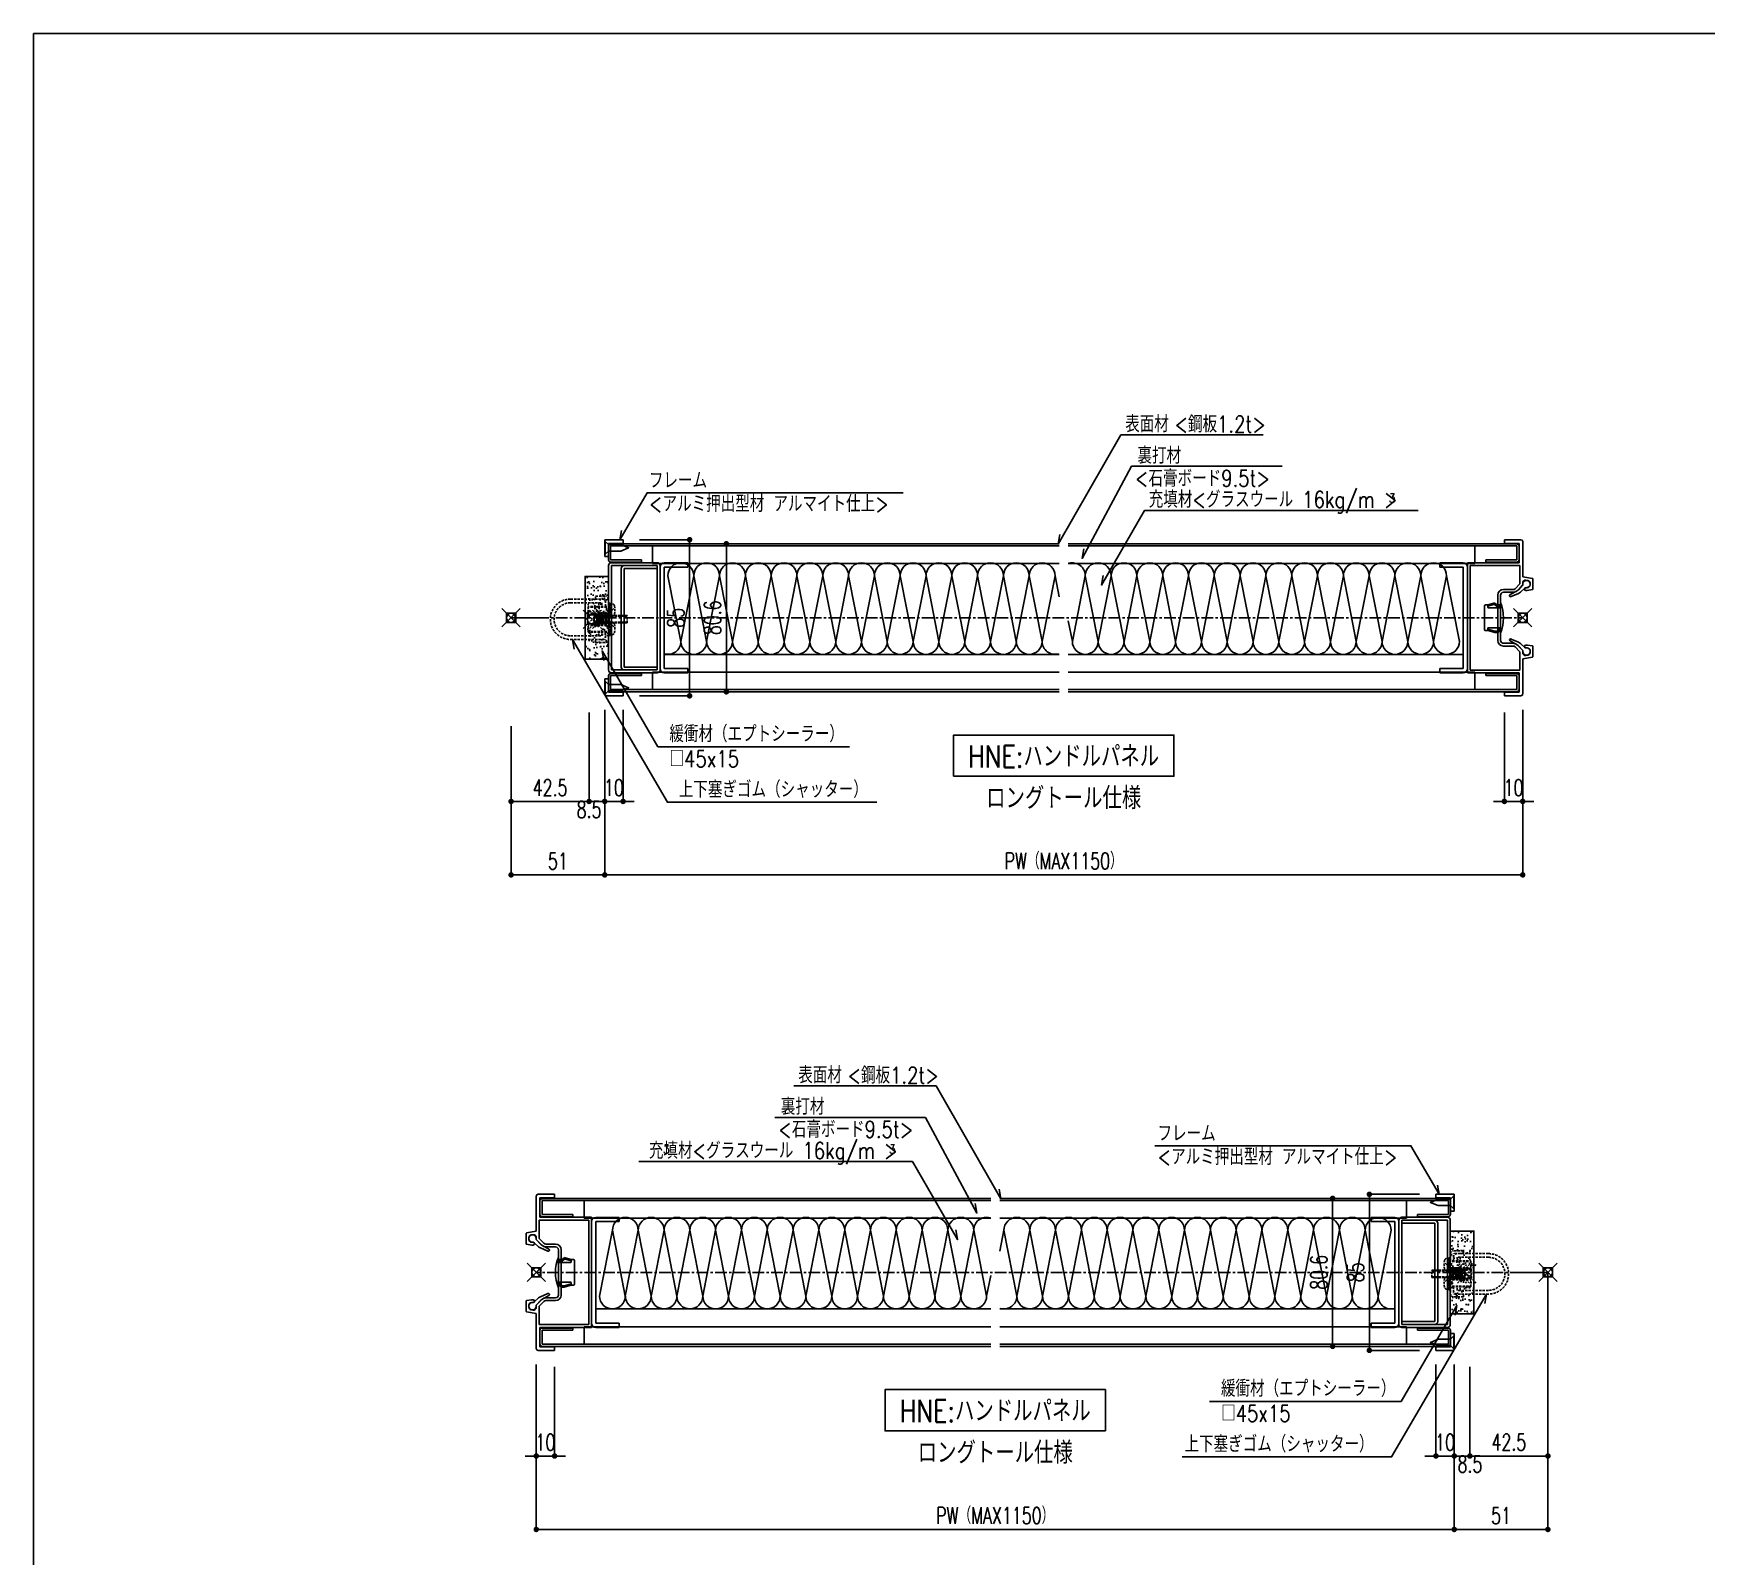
# Model space of a CAD drawing. Extents: x -275225 to 47266, y -41063 to 95295.
# Drawn here: x -224134 to -223223, y -18407 to -17577 of the extents above; entities that cross this region are included whole.
import ezdxf
from ezdxf.enums import TextEntityAlignment as Align

# ---------------------------------------------------------------- set-up
doc = ezdxf.new("R2010")
doc.units = 0
doc.header["$LTSCALE"] = 0.2
doc.header["$PDMODE"] = 99
doc.header["$PDSIZE"] = 5
doc.linetypes.add('CENTER', pattern=[50.8, 31.75, -6.35, 6.35, -6.35])
doc.linetypes.add('HIDDEN', pattern=[9.525, 6.35, -3.175])
for name, color, linetype in [('_P18_製品', 4, 'Continuous'), ('_P18_製品寸法', 9, 'Continuous'), ('_基準', 1, 'CENTER'), ('_文字', 3, 'Continuous'), ('_製品寸法', 9, 'Continuous'), ('樹脂', 6, 'Continuous')]:
    doc.layers.add(name, color=color, linetype=linetype)
doc.layers.add('_ポイント', color=1, linetype='Continuous', plot=False)
doc.styles.add('OKAMURA', font='SIMPLEX.shx', dxfattribs={"width": 0.7, "bigfont": 'BIGFONT.shx'})
doc.dimstyles.new('OKAMURA-003', dxfattribs={"dimscale": 3, "dimtxt": 3, "dimasz": 1, "dimexe": 0, "dimexo": 3, "dimgap": 1, "dimtad": 1, "dimdec": 3, "dimdsep": 46, "dimtxsty": 'OKAMURA', "dimblk1": 'DOT', "dimblk2": 'DOT', "dimsah": 1, "dimcen": 0, "dimclrd": 9, "dimclre": 9, "dimclrt": 3, "dimadec": 0, "dimazin": 0, "dimtfac": 1, "dimtdec": 3, "dimtix": 1, "dimtmove": 2, "dimatfit": 3, "dimldrblk": 'NONE', "dimfxl": 0, "dimtolj": 1, "dimarcsym": 0})

# ---------------------------------------------------------------- blocks, each defined once
blk = doc.blocks.new('_DOT')
at = {"color": 0, "linetype": 'ByBlock'}
blk.add_line((-0.5, 0), (-1, 0), dxfattribs=at)
at = {"color": 0, "linetype": 'ByBlock', "const_width": 0.5}
blk.add_lwpolyline([(-0.25, 0, 1), (0.25, 0, 1)], format="xyb", close=True, dxfattribs=at)
blk = doc.blocks.new('*D583')
at = {"layer": '_製品寸法', "color": 9, "lineweight": -2, "transparency": 16777216}
for p, q in [((51, -50.1), (51, -100)), ((61, -50.1), (61, -100)), ((48, -100), (45, -100)), ((51, -100), (61, -100)), ((64, -100), (67, -100))]:
    blk.add_line(p, q, dxfattribs=at)
at = {"layer": 'Defpoints', "color": 0, "transparency": 16777216}
for p in [(51, -41.1), (61, -41.1), (61, -100)]:
    blk.add_point(p, dxfattribs=at)
at = {"layer": '_製品寸法', "color": 9, "lineweight": -2, "transparency": 16777216, "xscale": 3, "yscale": 3, "zscale": 3}
blk.add_blockref('_DOT', (51, -100), dxfattribs=at)
at = {"layer": '_製品寸法', "color": 9, "lineweight": -2, "transparency": 16777216, "xscale": 3, "yscale": 3, "zscale": 3, "rotation": 180}
blk.add_blockref('_DOT', (61, -100), dxfattribs=at)
at = {"layer": '_製品寸法', "color": 3, "transparency": 16777216, "insert": (56, -92.5), "char_height": 9, "attachment_point": 5, "style": 'OKAMURA'}
blk.add_mtext('\\A1;10', dxfattribs=at)
blk = doc.blocks.new('_None')
blk = doc.blocks.new('*D584')
at = {"layer": '_製品寸法', "color": 9, "lineweight": -2, "transparency": 16777216}
for p, q in [((51, -50.1), (51, -140)), ((551, -50.1), (551, -140)), ((54, -140), (548, -140))]:
    blk.add_line(p, q, dxfattribs=at)
at = {"layer": 'Defpoints', "color": 0, "transparency": 16777216}
for p in [(51, -41.1), (551, -41.1), (551, -140)]:
    blk.add_point(p, dxfattribs=at)
at = {"layer": '_製品寸法', "color": 9, "lineweight": -2, "transparency": 16777216, "xscale": 3, "yscale": 3, "zscale": 3, "rotation": 180}
blk.add_blockref('_DOT', (51, -140), dxfattribs=at)
at = {"layer": '_製品寸法', "color": 9, "lineweight": -2, "transparency": 16777216, "xscale": 3, "yscale": 3, "zscale": 3}
blk.add_blockref('_DOT', (551, -140), dxfattribs=at)
at = {"layer": '_製品寸法', "color": 3, "transparency": 16777216, "insert": (301, -132.5), "char_height": 9, "attachment_point": 5, "style": 'OKAMURA'}
blk.add_mtext('\\A1;PW（MAX1150）', dxfattribs=at)
blk = doc.blocks.new('*D585')
at = {"layer": '_製品寸法', "color": 9, "lineweight": -2, "transparency": 16777216}
for p, q in [((541, -51.5), (541, -100)), ((551, -50.49), (551, -100)), ((538, -100), (535, -100)), ((541, -100), (551, -100)), ((554, -100), (557, -100))]:
    blk.add_line(p, q, dxfattribs=at)
at = {"layer": 'Defpoints', "color": 0, "transparency": 16777216}
for p in [(541, -42.5), (551, -41.49), (551, -100)]:
    blk.add_point(p, dxfattribs=at)
at = {"layer": '_製品寸法', "color": 9, "lineweight": -2, "transparency": 16777216, "xscale": 3, "yscale": 3, "zscale": 3}
blk.add_blockref('_DOT', (541, -100), dxfattribs=at)
at = {"layer": '_製品寸法', "color": 9, "lineweight": -2, "transparency": 16777216, "xscale": 3, "yscale": 3, "zscale": 3, "rotation": 180}
blk.add_blockref('_DOT', (551, -100), dxfattribs=at)
at = {"layer": '_製品寸法', "color": 3, "transparency": 16777216, "insert": (546, -92.5), "char_height": 9, "attachment_point": 5, "style": 'OKAMURA'}
blk.add_mtext('\\A1;10', dxfattribs=at)
blk = doc.blocks.new('*D586')
at = {"layer": '_製品寸法', "color": 9, "lineweight": -2, "transparency": 16777216}
for p, q in [((70, 42.5), (97.25, 42.5)), ((97.25, 39.5), (97.25, -39.5)), ((70, -42.5), (97.25, -42.5))]:
    blk.add_line(p, q, dxfattribs=at)
at = {"layer": 'Defpoints', "color": 0, "transparency": 16777216}
for p in [(61, 42.5), (61, -42.5), (97.25, -42.5)]:
    blk.add_point(p, dxfattribs=at)
at = {"layer": '_製品寸法', "color": 9, "lineweight": -2, "transparency": 16777216, "xscale": 3, "yscale": 3, "zscale": 3}
for p, rotation in [((97.25, 42.5), 90), ((97.25, -42.5), 270)]:
    blk.add_blockref('_DOT', p, dxfattribs=dict(at, rotation=rotation))
at = {"layer": '_製品寸法', "color": 3, "transparency": 16777216, "insert": (89.75, 0), "char_height": 9, "attachment_point": 5, "rotation": 90, "style": 'OKAMURA'}
blk.add_mtext('\\A1;85', dxfattribs=at)
blk = doc.blocks.new('*D587')
at = {"layer": '_製品寸法', "color": 9, "lineweight": -2, "transparency": 16777216}
for p, q in [((62.81, 40.3), (117.25, 40.3)), ((117.25, 37.3), (117.25, -37.3)), ((62.81, -40.3), (117.25, -40.3))]:
    blk.add_line(p, q, dxfattribs=at)
at = {"layer": 'Defpoints', "color": 0, "transparency": 16777216}
for p in [(53.81, 40.3), (53.81, -40.3), (117.25, -40.3)]:
    blk.add_point(p, dxfattribs=at)
at = {"layer": '_製品寸法', "color": 9, "lineweight": -2, "transparency": 16777216, "xscale": 3, "yscale": 3, "zscale": 3}
for p, rotation in [((117.25, 40.3), 90), ((117.25, -40.3), 270)]:
    blk.add_blockref('_DOT', p, dxfattribs=dict(at, rotation=rotation))
at = {"layer": '_製品寸法', "color": 3, "transparency": 16777216, "insert": (109.75, 0), "char_height": 9, "attachment_point": 5, "rotation": 90, "style": 'OKAMURA'}
blk.add_mtext('\\A1;80.6', dxfattribs=at)
blk = doc.blocks.new('*D588')
at = {"layer": '_製品寸法', "color": 9, "lineweight": -2, "transparency": 16777216}
for p, q in [((42.5, -51.5), (42.5, -100)), ((51, -52.3), (51, -100)), ((39.5, -100), (36.5, -100)), ((51, -100), (42.5, -100)), ((54, -100), (57, -100))]:
    blk.add_line(p, q, dxfattribs=at)
at = {"layer": 'Defpoints', "color": 0, "transparency": 16777216}
for p in [(42.5, -42.5), (51, -43.3), (42.5, -100)]:
    blk.add_point(p, dxfattribs=at)
at = {"layer": '_製品寸法', "color": 9, "lineweight": -2, "transparency": 16777216, "xscale": 3, "yscale": 3, "zscale": 3}
blk.add_blockref('_DOT', (42.5, -100), dxfattribs=at)
at = {"layer": '_製品寸法', "color": 9, "lineweight": -2, "transparency": 16777216, "xscale": 3, "yscale": 3, "zscale": 3, "rotation": 180}
blk.add_blockref('_DOT', (51, -100), dxfattribs=at)
at = {"layer": '_製品寸法', "color": 3, "transparency": 16777216, "insert": (42.47, -104.43), "char_height": 9, "attachment_point": 5, "style": 'OKAMURA'}
blk.add_mtext('\\A1;8.5', dxfattribs=at)
blk = doc.blocks.new('*D589')
at = {"layer": '_製品寸法', "color": 9, "lineweight": -2, "transparency": 16777216}
for p, q in [((42.5, -51.5), (42.5, -100)), ((0, -59), (0, -100)), ((3, -100), (39.5, -100))]:
    blk.add_line(p, q, dxfattribs=at)
at = {"layer": 'Defpoints', "color": 0, "transparency": 16777216}
for p in [(42.5, -42.5), (0, -50), (42.5, -100)]:
    blk.add_point(p, dxfattribs=at)
at = {"layer": '_製品寸法', "color": 9, "lineweight": -2, "transparency": 16777216, "xscale": 3, "yscale": 3, "zscale": 3, "rotation": 180}
blk.add_blockref('_DOT', (0, -100), dxfattribs=at)
at = {"layer": '_製品寸法', "color": 9, "lineweight": -2, "transparency": 16777216, "xscale": 3, "yscale": 3, "zscale": 3}
blk.add_blockref('_DOT', (42.5, -100), dxfattribs=at)
at = {"layer": '_製品寸法', "color": 3, "transparency": 16777216, "insert": (21.25, -92.5), "char_height": 9, "attachment_point": 5, "style": 'OKAMURA'}
blk.add_mtext('\\A1;42.5', dxfattribs=at)
blk = doc.blocks.new('*D590')
at = {"layer": '_製品寸法', "color": 9, "lineweight": -2, "transparency": 16777216}
for p, q in [((51, -52.3), (51, -140)), ((0, -59), (0, -140)), ((3, -140), (48, -140))]:
    blk.add_line(p, q, dxfattribs=at)
at = {"layer": 'Defpoints', "color": 0, "transparency": 16777216}
for p in [(51, -43.3), (0, -50), (51, -140)]:
    blk.add_point(p, dxfattribs=at)
at = {"layer": '_製品寸法', "color": 9, "lineweight": -2, "transparency": 16777216, "xscale": 3, "yscale": 3, "zscale": 3, "rotation": 180}
blk.add_blockref('_DOT', (0, -140), dxfattribs=at)
at = {"layer": '_製品寸法', "color": 9, "lineweight": -2, "transparency": 16777216, "xscale": 3, "yscale": 3, "zscale": 3}
blk.add_blockref('_DOT', (51, -140), dxfattribs=at)
at = {"layer": '_製品寸法', "color": 3, "transparency": 16777216, "insert": (25.5, -132.5), "char_height": 9, "attachment_point": 5, "style": 'OKAMURA'}
blk.add_mtext('\\A1;51', dxfattribs=at)
blk = doc.blocks.new('樹脂')
at = {"layer": '_P18_製品', "color": 0, "linetype": 'ByBlock'}
for p, q in [((-8.7, -6.5), (-8.7, 6.5)), ((-8.2, 7), (-7, 7)), ((-7, 7), (-3.2, 8.09)), ((-7, 6.27), (-3.2, 7.36)), ((-7, 6.27), (-7, 7)), ((-7, 5.91), (-7, 6.27)), ((-6.5, 5.41), (0, 5.41)), ((-3.2, 8.09), (-3.2, 7.59)), ((-3.2, 7.59), (-2.4, 7.59)), ((-3.2, 7.59), (-3.2, 6.86)), ((-3.2, 6.86), (-2.4, 6.86)), ((-2.4, 7.59), (-2.4, 7.09)), ((-2.4, 7.09), (-0.5, 7.09)), ((-2.4, 6.36), (-2.4, 7.09)), ((-2.4, 6.36), (-0.5, 6.36)), ((-0.5, 7.09), (-0.5, 5.41)), ((0, -8.35), (0, 8.35)), ((-7, -7), (-8.2, -7)), ((-7, -5.91), (-7, -6.27)), ((-7, -6.27), (-7, -7)), ((-3.2, -7.36), (-7, -6.27)), ((-3.2, -8.09), (-7, -7)), ((0, -5.41), (-6.5, -5.41)), ((-3.2, -7.36), (-1.6, -7.36)), ((-3.2, -8.09), (-1.6, -8.09)), ((-1.6, -7.59), (-1.6, -6.86)), ((-1.6, -6.86), (-0.8, -6.86)), ((-1.6, -7.59), (-0.8, -7.59)), ((-1.6, -8.09), (-1.6, -7.59)), ((-0.8, -7.09), (-0.8, -6.36)), ((-0.8, -6.36), (-0.5, -6.36)), ((-0.8, -7.09), (-0.5, -7.09)), ((-0.8, -7.59), (-0.8, -7.09)), ((-0.5, -7.09), (-0.5, -5.41))]:
    blk.add_line(p, q, dxfattribs=at)
for centre, radius, start, end in [((-8.2, 6.5), 0.5, 90, 180), ((-6.5, 5.91), 0.5, 180, 270), ((-20.99, 0), 22.59, 338.30531, 21.69469), ((-8.2, -6.5), 0.5, 180, 270), ((-6.5, -5.91), 0.5, 90, 180)]:
    blk.add_arc(centre, radius, start, end, dxfattribs=at)
blk = doc.blocks.new('A$C22CC3D04')
at = {"layer": '_P18_製品', "color": 5, "linetype": 'HIDDEN'}
for p, q in [((-5.600246, 55.100005), (-0.200252, 55.100006)), ((-5.600246, 53.499999), (-5.600246, 55.100005)), ((-19.200262, 53.500021), (-0.200252, 53.5)), ((-19.200262, 51.500021), (-2.200252, 51.5)), ((2.399724, 49.499992), (-9.600276, 49.49999)), ((-9.600276, 49.49999), (-9.600275, 45.49999)), ((2.399724, 49.150017), (-9.600276, 49.150015)), ((2.399724, 45.849968), (-9.600275, 45.849966)), ((-4.300251, 46.499999), (-3.992145, 46.499999)), ((-4.300251, 38.5), (-4.300251, 46.499999)), ((-2.000247, 44.499999), (-3.992145, 46.499999)), ((-3.992145, 38.5), (-3.992145, 46.499999)), ((-3.800252, 51.5), (-3.800251, 49.5)), ((-2.200252, 51.5), (-2.200252, 49.5)), ((-0.200252, 49.5), (-0.200252, 53.5)), ((1.399724, 51.300003), (2.399724, 51.300003)), ((1.399755, 49.5), (1.399754, 53.5)), ((2.399725, 43.699997), (2.399724, 51.300003)), ((2.399724, 50.999992), (3.51917, 50.90197)), ((2.399724, 50.999992), (3.51917, 50.90197)), ((2.399724, 50.999992), (2.399725, 43.999992)), ((2.399724, 45.499993), (-9.600275, 45.49999)), ((2.399725, 39.499993), (-9.600275, 39.49999)), ((-9.600274, 35.49999), (-9.600275, 39.49999)), ((2.399725, 39.150017), (-9.600275, 39.150015)), ((-4.300251, 38.5), (-4.00008, 38.5)), ((-4.00008, 38.5), (-2.000247, 40.499999)), ((-3.80025, 39.50003), (-3.800251, 45.5)), ((-2.20025, 39.50003), (-2.200251, 45.5)), ((11.699749, 44.499999), (-2.000247, 44.499999)), ((-2.000247, 40.499999), (-2.000247, 44.499999)), ((11.699749, 44.150024), (-2.000247, 44.150024)), ((11.699749, 40.849975), (-2.000247, 40.849975)), ((11.699749, 40.499999), (-2.000247, 40.499999)), ((-0.20025, 39.5), (-0.200251, 45.5)), ((1.399725, 43.699997), (2.399725, 43.699997)), ((1.399725, 41.300003), (2.399725, 41.300003)), ((1.399755, 39.5), (1.399755, 45.5)), ((2.399725, 43.999992), (3.519171, 44.098015)), ((2.399725, 43.999992), (3.519171, 44.098015)), ((2.399726, 33.699997), (2.399725, 41.300003)), ((2.399725, 40.999992), (3.519171, 40.90197)), ((2.399725, 33.999992), (2.399726, 40.999992)), ((2.399726, 40.999992), (3.519172, 40.90197)), ((11.699749, 40.499999), (11.699749, 44.499999)), ((-19.200262, 33.500021), (-2.200249, 33.5)), ((-19.200262, 31.500021), (-0.200249, 31.5)), ((2.399726, 35.849968), (-9.600274, 35.849966)), ((2.399726, 35.499992), (-9.600274, 35.49999)), ((-5.600258, 29.899993), (-5.600258, 31.499999)), ((-5.600258, 29.899993), (-0.200249, 29.899994)), ((-3.80025, 33.5), (-3.80025, 35.5)), ((-2.200249, 33.5), (-2.20025, 35.5)), ((-0.20025, 35.5), (-0.200249, 31.5)), ((1.999752, 35), (0.799755, 35)), ((1.399726, 33.699997), (2.399726, 33.699997)), ((1.399755, 35.5), (1.399757, 31.5)), ((2.399725, 33.999992), (3.519171, 34.098015)), ((2.399726, 33.999992), (3.519172, 34.098015))]:
    blk.add_line(p, q, dxfattribs=at)
for centre, radius, start, end in [((-0.200252, 53.5), 1.6, 0, 90), ((-19.200262, 42.499997), 11, 90, 270), ((-19.200262, 42.499997), 9, 90, 270), ((-2.200252, 51.5), 2, 0, 90), ((3.405843, 49.607049), 1.299999, 15.880188, 84.998886), ((-4.000269, 47.499992), 9.000009, 344.119385, 15.880646), ((3.405859, 45.392937), 1.300007, 275.000427, 344.119904), ((3.405859, 39.607048), 1.300007, 15.880066, 84.999542), ((-4.000268, 37.499992), 9.000009, 344.119354, 15.880615), ((-2.200249, 33.5), 2, 270, 0), ((-0.200249, 31.5), 1.6, 270, 0), ((3.405845, 35.392937), 1.299999, 275.001099, 344.119797)]:
    blk.add_arc(centre, radius, start, end, dxfattribs=at)
for p in [(-7.400257, 42.5), (-3.800251, 42.5), (-2.200249, 42.5)]:
    blk.add_point(p, dxfattribs=at)
blk = doc.blocks.new('HNE5')
h = blk.add_hatch()
h.set_pattern_fill('AR-SAND', color=6, scale=0.1, style=0)
h.set_pattern_definition([(37.5, (-4997.561, 2657.586), (-0.160003, 4.8941324), [0, -3.8608, 0, -4.318, 0, -4.1275]), (7.5, (-4997.561, 2657.586), (4.495233, 7.168251), [0, -2.0828, 0, -3.4798, 0, -1.3335]), (327.5, (-5000.685, 2657.586), (7.9099237, 0.014372), [0, -1.27, 0, -4.572, 0, -5.969]), (317.5, (-5000.685, 2657.586), (7.6355645, 2.229293), [0, -0.635, 0, -2.9972, 0, -3.429])])
h.paths.add_polyline_path([(53.15, -22.5), (40.3, -22.5), (40.3, 22.5), (53.15, 22.5)])
at = {"color": 6, "linetype": 'ByBlock'}
for points in [[(51.26, 41.6), (51.26, 34.6), (51, 34.6), (51, 41.6)], [(51.26, 34.6), (51.26, 41.6), (53.01, 39.85), (53.01, 36.35)], [(53.01, 36.35), (53.01, 39.85), (59.78, 39.85), (64, 38.1), (59.78, 36.35)], [(51.26, -41.6), (51.26, -34.6), (51, -34.6), (51, -41.6)], [(51.26, -34.6), (51.26, -41.6), (53.01, -39.85), (53.01, -36.35)], [(53.01, -36.35), (53.01, -39.85), (59.78, -39.85), (64, -38.1), (59.78, -36.35)]]:
    blk.add_lwpolyline(points, close=True, dxfattribs=at)
at = {"color": 6}
blk.add_lwpolyline([(53.15, -22.5), (40.3, -22.5), (40.3, 22.5), (53.15, 22.5)], close=True, dxfattribs=at)
at = {"layer": '_P18_製品'}
for p, q in [((61, 42.5), (51, 42.5)), ((51, 42.5), (51, 33.3)), ((51, 41.5), (51, 33.3)), ((61, 40.5), (53, 40.5)), ((53, 40.5), (53, 31.5)), ((54.2, 39.1), (54.2, 31.5)), ((298.5, 40.3), (54.22, 40.3)), ((298.5, 39.1), (54.22, 39.1)), ((61, 42.5), (61, 40.5)), ((77, 39.1), (77, 29.6)), ((303.5, 40.3), (547.8, 40.3)), ((303.5, 39.1), (547.8, 39.1)), ((525, 39.1), (525, 29.6)), ((541, 42.5), (550, 42.5)), ((541, 42.5), (541, 40.5)), ((541, 40.5), (549, 40.5)), ((547.8, 39.1), (547.8, 31.5)), ((549, 40.5), (549, 30)), ((551, 41.5), (551, 22.37)), ((51, 33.3), (53, 33.3)), ((53.15, -28.4), (53.15, 28.4)), ((71, 31.5), (54.2, 31.5)), ((71, 30.3), (54.22, 30.3)), ((79.55, 30), (54.75, 30)), ((79.55, 28.4), (54.75, 28.4)), ((54.75, -28.4), (54.75, 28.4)), ((71, 31.5), (71, 30.3)), ((298.48, 29.6), (77, 29.6)), ((79.55, 28.4), (79.55, -28.4)), ((81.15, 28.4), (81.15, -28.4)), ((81.15, 28.4), (81.15, 0)), ((96.23, 29.95), (83.46, 29.95)), ((83.46, 0), (83.46, 27.64)), ((96.23, 27.64), (83.46, 27.64)), ((96.23, 29.95), (96.23, 27.64)), ((303.5, 29.6), (525, 29.6)), ((505.78, 29.95), (505.78, 27.64)), ((505.78, 29.95), (518.54, 29.95)), ((505.78, 27.64), (518.54, 27.64)), ((518.54, 0), (518.54, 27.64)), ((520.85, 30), (520.85, 0)), ((520.85, 30), (520.85, 0)), ((549, 30), (520.85, 30)), ((522.36, 28.44), (522.36, 0)), ((549.49, 28.44), (522.36, 28.44)), ((531, 31.5), (547.8, 31.5)), ((531, 31.5), (531, 30.3)), ((531, 30.3), (547.79, 30.3)), ((549.49, 20.4), (549.49, 28.44)), ((60, -26.8), (60, 26.8)), ((79.55, 26.8), (61.6, 26.8)), ((61.6, -26.8), (61.6, 26.8)), ((81.15, 25.7), (81.15, -25.7)), ((549.49, 18.47), (546.84, 15.82)), ((549.49, 22.41), (549.49, 18.47)), ((551, 22.37), (556.25, 21.44)), ((551, 19.04), (551, 17.85)), ((552.77, 20.53), (553.77, 20.35)), ((555.02, 18.87), (555.02, 17.89)), ((556.5, 21.14), (556.5, 15.64)), ((537.43, 0), (537.43, 12.36)), ((538.94, 0), (538.94, 12.36)), ((540.45, 15.38), (545.77, 15.38)), ((540.45, 13.87), (545.77, 13.87)), ((544.16, 12.63), (548, 14.73)), ((544.69, 11.55), (548.76, 13.31)), ((551, 17.85), (547.9, 14.75)), ((550.89, 17.68), (548.73, 15.31)), ((552.3, 16.27), (549.74, 13.94)), ((552.76, 16.38), (553.51, 16.38)), ((552.76, 14.87), (553.51, 14.87)), ((553.51, 14.87), (556.25, 15.34)), ((81.15, -27.64), (81.15, 0)), ((83.46, 0), (83.46, -27.64)), ((518.54, 0), (518.54, -27.64)), ((520.85, -30), (520.85, 0)), ((520.85, -30), (520.85, 0)), ((522.36, -28.44), (522.36, 0)), ((537.43, 0), (537.43, -12.36)), ((538.94, 0), (538.94, -12.36)), ((540.45, -13.87), (545.77, -13.87)), ((540.45, -15.38), (545.77, -15.38)), ((544.16, -12.63), (548, -14.73)), ((544.69, -11.55), (548.76, -13.31)), ((549.49, -18.47), (546.84, -15.82)), ((551, -17.85), (547.9, -14.75)), ((548.68, -15.26), (550.89, -17.68)), ((552.3, -16.27), (549.73, -13.93)), ((551, -19.04), (551, -17.85)), ((552.76, -14.87), (553.51, -14.87)), ((552.76, -16.38), (553.51, -16.38)), ((553.63, -14.87), (556.25, -15.34)), ((555.02, -18.87), (555.02, -17.89)), ((556.5, -21.14), (556.5, -15.64)), ((79.55, -26.8), (61.6, -26.8)), ((298.5, -19.9), (83.46, -19.9)), ((303.5, -19.9), (518.54, -19.9)), ((549.49, -22.41), (549.49, -18.47)), ((549.49, -20.4), (549.49, -28.44)), ((551, -22.37), (556.25, -21.44)), ((551, -41.49), (551, -22.41)), ((552.77, -20.53), (553.77, -20.35)), ((51, -41.49), (51, -33.3)), ((51, -33.3), (53, -33.3)), ((53, -40.5), (53, -31.5)), ((54.2, -39.1), (54.2, -31.5)), ((71, -31.5), (54.2, -31.5)), ((71, -30.3), (54.22, -30.3)), ((79.55, -30), (54.6, -30)), ((79.55, -28.4), (54.75, -28.4)), ((79.55, -28.4), (61.6, -28.4)), ((71, -31.5), (71, -30.3)), ((298.48, -29.6), (77, -29.6)), ((77, -39.1), (77, -29.6)), ((96.23, -27.64), (83.46, -27.64)), ((96.23, -29.95), (83.46, -29.95)), ((96.23, -29.95), (96.23, -27.64)), ((303.5, -29.6), (525, -29.6)), ((505.78, -27.64), (518.54, -27.64)), ((505.78, -29.95), (505.78, -27.64)), ((505.78, -29.95), (518.54, -29.95)), ((548.99, -30), (520.85, -30)), ((549.49, -28.44), (522.36, -28.44)), ((525, -39.1), (525, -29.6)), ((531, -30.3), (547.79, -30.3)), ((531, -31.5), (531, -30.3)), ((531, -31.5), (547.8, -31.5)), ((547.8, -39.1), (547.8, -31.5)), ((549, -40.5), (549, -30)), ((61, -42.5), (52, -42.5)), ((61, -40.5), (53, -40.5)), ((298.5, -39.1), (54.22, -39.1)), ((298.5, -40.3), (54.22, -40.3)), ((61, -42.5), (61, -40.5)), ((303.5, -39.1), (547.8, -39.1)), ((303.5, -40.3), (547.8, -40.3)), ((541, -40.5), (549, -40.5)), ((541, -42.5), (541, -40.5)), ((541, -42.5), (550, -42.5))]:
    blk.add_line(p, q, dxfattribs=at)
at = {"layer": '_P18_製品', "color": 6}
for p, q in [((92.48, -12.87), (85.45, 22.92)), ((99.51, 22.92), (92.48, -12.87)), ((106.53, -12.87), (99.51, 22.92)), ((113.56, 22.92), (106.53, -12.87)), ((120.59, -12.87), (113.56, 22.92)), ((127.62, 22.92), (120.59, -12.87)), ((134.64, -12.87), (127.62, 22.92)), ((141.67, 22.92), (134.64, -12.87)), ((148.7, -12.87), (141.67, 22.92)), ((155.73, 22.92), (148.7, -12.87)), ((162.75, -12.87), (155.73, 22.92)), ((169.78, 22.92), (162.75, -12.87)), ((176.81, -12.87), (169.78, 22.92)), ((183.84, 22.92), (176.81, -12.87)), ((190.86, -12.87), (183.84, 22.92)), ((197.89, 22.92), (190.86, -12.87)), ((204.92, -12.87), (197.89, 22.92)), ((211.95, 22.92), (204.92, -12.87)), ((218.97, -12.87), (211.95, 22.92)), ((226, 22.92), (218.97, -12.87)), ((233.03, -12.87), (226, 22.92)), ((240.06, 22.92), (233.03, -12.87)), ((247.08, -12.87), (240.06, 22.92)), ((254.11, 22.92), (247.08, -12.87)), ((261.14, -12.87), (254.11, 22.92)), ((268.17, 22.92), (261.14, -12.87)), ((268.17, 22.92), (275.19, -12.87)), ((282.22, 22.92), (275.19, -12.87)), ((282.22, 22.92), (289.25, -12.87)), ((296.28, 22.92), (289.25, -12.87)), ((298.5, 11.46), (296.28, 22.92)), ((305.73, -12.87), (312.75, 22.92)), ((319.78, -12.87), (312.75, 22.92)), ((319.78, -12.87), (326.81, 22.92)), ((333.84, -12.87), (326.81, 22.92)), ((333.84, -12.87), (340.86, 22.92)), ((340.86, 22.92), (347.89, -12.87)), ((347.89, -12.87), (354.92, 22.92)), ((354.92, 22.92), (361.95, -12.87)), ((361.95, -12.87), (368.97, 22.92)), ((368.97, 22.92), (376, -12.87)), ((376, -12.87), (383.03, 22.92)), ((383.03, 22.92), (390.06, -12.87)), ((390.06, -12.87), (397.08, 22.92)), ((397.08, 22.92), (404.11, -12.87)), ((404.11, -12.87), (411.14, 22.92)), ((411.14, 22.92), (418.17, -12.87)), ((418.17, -12.87), (425.19, 22.92)), ((425.19, 22.92), (432.22, -12.87)), ((432.22, -12.87), (439.25, 22.92)), ((439.25, 22.92), (446.28, -12.87)), ((446.28, -12.87), (453.3, 22.92)), ((453.3, 22.92), (460.33, -12.87)), ((460.33, -12.87), (467.36, 22.92)), ((467.36, 22.92), (474.39, -12.87)), ((474.39, -12.87), (481.41, 22.92)), ((481.41, 22.92), (488.44, -12.87)), ((488.44, -12.87), (495.47, 22.92)), ((495.47, 22.92), (502.5, -12.87)), ((502.5, -12.87), (509.52, 22.92)), ((509.52, 22.92), (516.55, -12.87)), ((303.5, -1.62), (305.73, -12.87))]:
    blk.add_line(p, q, dxfattribs=at)
at = {"layer": '_P18_製品'}
for centre, radius, start, end in [((54.61, 38.7), 1.65, 104.12583, 165.87417), ((547.4, 38.7), 1.65, 14.12583, 75.87417), ((550, 41.5), 1, 0, 90), ((54.61, 31.9), 1.65, 194.12583, 255.87417), ((54.75, 28.4), 1.6, 90, 180), ((61.6, 26.8), 1.6, 90, 180), ((79.55, 28.4), 1.6, 360, 90), ((83.46, 27.64), 2.31, 90, 180), ((518.54, 27.64), 2.31, 0, 90), ((547.4, 31.9), 1.65, 284.12583, 345.87417), ((552.51, 19.04), 1.51, 80.0003, 180), ((553.01, 18.39), 2.01, 261.62894, 188.37058), ((553.51, 18.87), 1.51, 0, 80.0003), ((556.2, 21.14), 0.301, 0, 79.99979), ((540.45, 12.36), 3.01, 90, 180), ((540.45, 12.36), 1.51, 90, 180), ((544.42, 12.09), 0.603, 115.99928, 296.00061), ((545.77, 16.88), 1.51, 270, 314.99969), ((545.77, 16.88), 3.01, 270, 314.99985), ((546.65, 17.2), 2.81, 298.66699, 317.66739), ((547.37, 16.54), 3.51, 293.33276, 312.33285), ((550.52, 18.03), 0.502, 316.80676, 8.37036), ((552.76, 15.63), 0.754, 90, 270), ((552.64, 15.91), 0.502, 81.63072, 133.19252), ((553.51, 17.89), 1.51, 270, 0), ((556.2, 15.64), 0.301, 280.00024, 0), ((540.45, -12.36), 3.01, 180, 270), ((540.45, -12.36), 1.51, 180, 270), ((544.42, -12.09), 0.603, 64.00092, 244.00224), ((545.77, -16.88), 3.01, 45.00015, 90), ((545.77, -16.88), 1.51, 45.00031, 90), ((546.65, -17.2), 2.81, 42.33284, 61.33299), ((547.37, -16.54), 3.51, 47.66715, 66.66724), ((550.52, -18.03), 0.502, 351.62942, 43.1911), ((553.01, -18.39), 2.01, 171.62938, 98.37105), ((552.76, -15.63), 0.754, 90, 270), ((552.64, -15.91), 0.502, 226.80748, 278.36932), ((553.51, -17.89), 1.51, 0, 90), ((556.2, -15.64), 0.301, 0, 79.99976), ((61.6, -26.8), 1.6, 180, 270), ((552.51, -19.04), 1.51, 180, 279.9997), ((553.51, -18.87), 1.51, 279.9997, 0), ((556.2, -21.14), 0.301, 280.00027, 0), ((54.61, -31.9), 1.65, 104.12583, 165.87417), ((54.75, -28.4), 1.6, 180, 270), ((79.55, -28.4), 1.6, 270, 360), ((83.46, -27.64), 2.31, 180, 270), ((518.54, -27.64), 2.31, 270, 0), ((547.4, -31.9), 1.65, 14.12583, 75.87417), ((52, -41.5), 1, 180, 270), ((54.61, -38.7), 1.65, 194.12583, 255.87417), ((547.4, -38.7), 1.65, 284.12583, 345.87417), ((550, -41.5), 1, 270, 0)]:
    blk.add_arc(centre, radius, start, end, dxfattribs=at)
at = {"layer": '_P18_製品', "color": 6}
for centre, start, end in [((92.48, 22.92), 0, 180), ((106.53, 22.92), 0, 180), ((120.59, 22.92), 0, 180), ((134.64, 22.92), 0, 180), ((148.7, 22.92), 0, 180), ((162.75, 22.92), 0, 180), ((176.81, 22.92), 0, 180), ((190.86, 22.92), 0, 180), ((204.92, 22.92), 0, 180), ((218.97, 22.92), 0, 180), ((233.03, 22.92), 0, 180), ((247.08, 22.92), 0, 180), ((261.14, 22.92), 0, 180), ((275.19, 22.92), 0, 180), ((289.25, 22.92), 0, 180), ((305.73, 22.92), 0, 105.55817), ((319.78, 22.92), 0, 180), ((333.84, 22.92), 0, 180), ((347.89, 22.92), 0, 180), ((361.95, 22.92), 0, 180), ((376, 22.92), 0, 180), ((390.06, 22.92), 0, 180), ((404.11, 22.92), 0, 180), ((418.17, 22.92), 0, 180), ((432.22, 22.92), 0, 180), ((446.28, 22.92), 0, 180), ((460.33, 22.92), 0, 180), ((474.39, 22.92), 0, 180), ((488.44, 22.92), 0, 180), ((502.5, 22.92), 0, 180), ((85.45, -12.87), 253.55389, 0), ((99.51, -12.87), 180, 0), ((113.56, -12.87), 180, 0), ((127.62, -12.87), 180, 0), ((141.67, -12.87), 180, 0), ((155.73, -12.87), 180, 0), ((169.78, -12.87), 180, 0), ((183.84, -12.87), 180, 0), ((197.89, -12.87), 180, 0), ((211.95, -12.87), 180, 0), ((226, -12.87), 180, 0), ((240.06, -12.87), 180, 0), ((254.11, -12.87), 180, 0), ((268.17, -12.87), 180, 0), ((282.22, -12.87), 180, 0), ((296.28, -12.87), 180, 285.57106), ((312.75, -12.87), 180, 0), ((326.81, -12.87), 180, 0), ((340.86, -12.87), 180, 0), ((354.92, -12.87), 180, 0), ((368.97, -12.87), 180, 0), ((383.03, -12.87), 180, 0), ((397.08, -12.87), 180, 0), ((411.14, -12.87), 180, 0), ((425.19, -12.87), 180, 0), ((439.25, -12.87), 180, 0), ((453.3, -12.87), 180, 0), ((467.36, -12.87), 180, 0), ((481.41, -12.87), 180, 0), ((495.47, -12.87), 180, 0), ((509.52, -12.87), 180, 0)]:
    blk.add_arc(centre, 7.03, start, end, dxfattribs=at)
at = {"layer": '_ポイント'}
for p in [(0, 0), (51, 0), (551, 0)]:
    blk.add_point(p, dxfattribs=at)
at = {"layer": '_基準'}
for q in [(0, 0), (551, 0)]:
    blk.add_line((51, 0), q, dxfattribs=at)
at = {"layer": '_製品寸法'}
blk.add_blockref('A$C22CC3D04', (51.6, -43.3), dxfattribs=at)
at = {"layer": '樹脂'}
blk.add_blockref('樹脂', (538.94, 0), dxfattribs=at)
blk = doc.blocks.new('*D628')
at = {"layer": '_製品寸法', "color": 9, "lineweight": -2, "transparency": 16777216}
for p, q in [((-61, -50.1), (-61, -100)), ((-51, -50.1), (-51, -100)), ((-64, -100), (-67, -100)), ((-51, -100), (-61, -100)), ((-48, -100), (-45, -100))]:
    blk.add_line(p, q, dxfattribs=at)
at = {"layer": 'Defpoints', "color": 0, "transparency": 16777216}
for p in [(-61, -41.1), (-51, -41.1), (-61, -100)]:
    blk.add_point(p, dxfattribs=at)
at = {"layer": '_製品寸法', "color": 9, "lineweight": -2, "transparency": 16777216, "xscale": 3, "yscale": 3, "zscale": 3}
blk.add_blockref('_DOT', (-61, -100), dxfattribs=at)
at = {"layer": '_製品寸法', "color": 9, "lineweight": -2, "transparency": 16777216, "xscale": 3, "yscale": 3, "zscale": 3, "rotation": 180}
blk.add_blockref('_DOT', (-51, -100), dxfattribs=at)
at = {"layer": '_製品寸法', "color": 3, "transparency": 16777216, "insert": (-56, -92.5), "char_height": 9, "attachment_point": 5, "style": 'OKAMURA'}
blk.add_mtext('\\A1;10', dxfattribs=at)
blk = doc.blocks.new('*D629')
at = {"layer": '_製品寸法', "color": 9, "lineweight": -2, "transparency": 16777216}
for p, q in [((-551, -50.1), (-551, -140)), ((-51, -50.1), (-51, -140)), ((-54, -140), (-548, -140))]:
    blk.add_line(p, q, dxfattribs=at)
at = {"layer": 'Defpoints', "color": 0, "transparency": 16777216}
for p in [(-551, -41.1), (-51, -41.1), (-551, -140)]:
    blk.add_point(p, dxfattribs=at)
at = {"layer": '_製品寸法', "color": 9, "lineweight": -2, "transparency": 16777216, "xscale": 3, "yscale": 3, "zscale": 3, "rotation": 180}
blk.add_blockref('_DOT', (-551, -140), dxfattribs=at)
at = {"layer": '_製品寸法', "color": 9, "lineweight": -2, "transparency": 16777216, "xscale": 3, "yscale": 3, "zscale": 3}
blk.add_blockref('_DOT', (-51, -140), dxfattribs=at)
at = {"layer": '_製品寸法', "color": 3, "transparency": 16777216, "insert": (-301, -132.5), "char_height": 9, "attachment_point": 5, "style": 'OKAMURA'}
blk.add_mtext('\\A1;PW（MAX1150）', dxfattribs=at)
blk = doc.blocks.new('*D630')
at = {"layer": '_製品寸法', "color": 9, "lineweight": -2, "transparency": 16777216}
for p, q in [((-551, -50.49), (-551, -100)), ((-541, -51.5), (-541, -100)), ((-554, -100), (-557, -100)), ((-541, -100), (-551, -100)), ((-538, -100), (-535, -100))]:
    blk.add_line(p, q, dxfattribs=at)
at = {"layer": 'Defpoints', "color": 0, "transparency": 16777216}
for p in [(-551, -41.49), (-541, -42.5), (-551, -100)]:
    blk.add_point(p, dxfattribs=at)
at = {"layer": '_製品寸法', "color": 9, "lineweight": -2, "transparency": 16777216, "xscale": 3, "yscale": 3, "zscale": 3}
blk.add_blockref('_DOT', (-551, -100), dxfattribs=at)
at = {"layer": '_製品寸法', "color": 9, "lineweight": -2, "transparency": 16777216, "xscale": 3, "yscale": 3, "zscale": 3, "rotation": 180}
blk.add_blockref('_DOT', (-541, -100), dxfattribs=at)
at = {"layer": '_製品寸法', "color": 3, "transparency": 16777216, "insert": (-546, -92.5), "char_height": 9, "attachment_point": 5, "style": 'OKAMURA'}
blk.add_mtext('\\A1;10', dxfattribs=at)
blk = doc.blocks.new('*D631')
at = {"layer": '_製品寸法', "color": 9, "lineweight": -2, "transparency": 16777216}
for p, q in [((-70, 42.5), (-97.25, 42.5)), ((-97.25, 39.5), (-97.25, -39.5)), ((-70, -42.5), (-97.25, -42.5))]:
    blk.add_line(p, q, dxfattribs=at)
at = {"layer": 'Defpoints', "color": 0, "transparency": 16777216}
for p in [(-61, 42.5), (-97.25, -42.5), (-61, -42.5)]:
    blk.add_point(p, dxfattribs=at)
at = {"layer": '_製品寸法', "color": 9, "lineweight": -2, "transparency": 16777216, "xscale": 3, "yscale": 3, "zscale": 3}
for p, rotation in [((-97.25, 42.5), 90), ((-97.25, -42.5), 270)]:
    blk.add_blockref('_DOT', p, dxfattribs=dict(at, rotation=rotation))
at = {"layer": '_製品寸法', "color": 3, "transparency": 16777216, "insert": (-104.75, 0), "char_height": 9, "attachment_point": 5, "rotation": 90, "style": 'OKAMURA'}
blk.add_mtext('\\A1;85', dxfattribs=at)
blk = doc.blocks.new('*D632')
at = {"layer": '_製品寸法', "color": 9, "lineweight": -2, "transparency": 16777216}
for p, q in [((-62.81, 40.3), (-117.25, 40.3)), ((-117.25, 37.3), (-117.25, -37.3)), ((-62.81, -40.3), (-117.25, -40.3))]:
    blk.add_line(p, q, dxfattribs=at)
at = {"layer": 'Defpoints', "color": 0, "transparency": 16777216}
for p in [(-53.81, 40.3), (-117.25, -40.3), (-53.81, -40.3)]:
    blk.add_point(p, dxfattribs=at)
at = {"layer": '_製品寸法', "color": 9, "lineweight": -2, "transparency": 16777216, "xscale": 3, "yscale": 3, "zscale": 3}
for p, rotation in [((-117.25, 40.3), 90), ((-117.25, -40.3), 270)]:
    blk.add_blockref('_DOT', p, dxfattribs=dict(at, rotation=rotation))
at = {"layer": '_製品寸法', "color": 3, "transparency": 16777216, "insert": (-124.75, 0), "char_height": 9, "attachment_point": 5, "rotation": 90, "style": 'OKAMURA'}
blk.add_mtext('\\A1;80.6', dxfattribs=at)
blk = doc.blocks.new('*D633')
at = {"layer": '_製品寸法', "color": 9, "lineweight": -2, "transparency": 16777216}
for p, q in [((-51, -52.3), (-51, -100)), ((-42.5, -51.5), (-42.5, -100)), ((-54, -100), (-57, -100)), ((-51, -100), (-42.5, -100)), ((-39.5, -100), (-36.5, -100))]:
    blk.add_line(p, q, dxfattribs=at)
at = {"layer": 'Defpoints', "color": 0, "transparency": 16777216}
for p in [(-51, -43.3), (-42.5, -42.5), (-42.5, -100)]:
    blk.add_point(p, dxfattribs=at)
at = {"layer": '_製品寸法', "color": 9, "lineweight": -2, "transparency": 16777216, "xscale": 3, "yscale": 3, "zscale": 3}
blk.add_blockref('_DOT', (-51, -100), dxfattribs=at)
at = {"layer": '_製品寸法', "color": 9, "lineweight": -2, "transparency": 16777216, "xscale": 3, "yscale": 3, "zscale": 3, "rotation": 180}
blk.add_blockref('_DOT', (-42.5, -100), dxfattribs=at)
at = {"layer": '_製品寸法', "color": 3, "transparency": 16777216, "insert": (-42.47, -104.43), "char_height": 9, "attachment_point": 5, "style": 'OKAMURA'}
blk.add_mtext('\\A1;8.5', dxfattribs=at)
blk = doc.blocks.new('*D634')
at = {"layer": '_製品寸法', "color": 9, "lineweight": -2, "transparency": 16777216}
for p, q in [((-42.5, -51.5), (-42.5, -100)), ((0, -59), (0, -100)), ((-3, -100), (-39.5, -100))]:
    blk.add_line(p, q, dxfattribs=at)
at = {"layer": 'Defpoints', "color": 0, "transparency": 16777216}
for p in [(-42.5, -42.5), (0, -50), (-42.5, -100)]:
    blk.add_point(p, dxfattribs=at)
at = {"layer": '_製品寸法', "color": 9, "lineweight": -2, "transparency": 16777216, "xscale": 3, "yscale": 3, "zscale": 3, "rotation": 180}
blk.add_blockref('_DOT', (-42.5, -100), dxfattribs=at)
at = {"layer": '_製品寸法', "color": 9, "lineweight": -2, "transparency": 16777216, "xscale": 3, "yscale": 3, "zscale": 3}
blk.add_blockref('_DOT', (0, -100), dxfattribs=at)
at = {"layer": '_製品寸法', "color": 3, "transparency": 16777216, "insert": (-21.25, -92.5), "char_height": 9, "attachment_point": 5, "style": 'OKAMURA'}
blk.add_mtext('\\A1;42.5', dxfattribs=at)
blk = doc.blocks.new('*D635')
at = {"layer": '_製品寸法', "color": 9, "lineweight": -2, "transparency": 16777216}
for p, q in [((-51, -52.3), (-51, -140)), ((0, -59), (0, -140)), ((-3, -140), (-48, -140))]:
    blk.add_line(p, q, dxfattribs=at)
at = {"layer": 'Defpoints', "color": 0, "transparency": 16777216}
for p in [(-51, -43.3), (0, -50), (-51, -140)]:
    blk.add_point(p, dxfattribs=at)
at = {"layer": '_製品寸法', "color": 9, "lineweight": -2, "transparency": 16777216, "xscale": 3, "yscale": 3, "zscale": 3, "rotation": 180}
blk.add_blockref('_DOT', (-51, -140), dxfattribs=at)
at = {"layer": '_製品寸法', "color": 9, "lineweight": -2, "transparency": 16777216, "xscale": 3, "yscale": 3, "zscale": 3}
blk.add_blockref('_DOT', (0, -140), dxfattribs=at)
at = {"layer": '_製品寸法', "color": 3, "transparency": 16777216, "insert": (-25.5, -132.5), "char_height": 9, "attachment_point": 5, "style": 'OKAMURA'}
blk.add_mtext('\\A1;51', dxfattribs=at)
blk = doc.blocks.new('*U582')
at = {"layer": '_ポイント'}
blk.add_point((0, 0), dxfattribs=at)
at = {"layer": '_基準'}
blk.add_line((0, 0), (19.7004, 0), dxfattribs=at)
at = {"layer": '_文字', "color": 9}
for points in [[(298.845, 45.3412), (297.921, 40.1012), (332.1664, 99.6145), (409.5536, 99.6145)], [(311.9578, 37.5419), (311.0338, 32.3019), (337.9348, 82.4858), (419.9588, 82.4858)], [(60.2117, 47.451), (59.2877, 42.5), (74.1519, 68.0906), (213.5715, 68.0906)], [(60.2117, 47.4509), (59.2877, 42.4999), (74.1518, 68.0905), (213.0466, 68.0905)], [(322.4641, 23.0815), (321.5402, 17.842), (345.0202, 58.5102), (494.0579, 58.5102)], [(34.3096, -17.0208), (33.3857, -11.7807), (85.1304, -100.4816), (199.1629, -100.4816)], [(50.4855, -23.316), (49.5616, -18.0759), (79.992, -70.2319), (184.2933, -70.2319)]]:
    blk.add_lwpolyline(points, dxfattribs=at)
at = {"layer": '_文字'}
blk.add_lwpolyline([(240.9985, -86.3266), (240.9985, -63.8266), (360.9983, -63.8266), (360.9983, -86.3266)], close=True, dxfattribs=at)
at = {"layer": '_P18_製品'}
blk.add_blockref('HNE5', (-0.0033, 0), dxfattribs=at)
at = {"layer": '_文字', "style": 'OKAMURA', "width": 0.8}
for s, height, p in [('表面材 ', 8.99998, (334.4796, 101.0296)), ('<鋼板1.2t> ', 8.99998, (361.2898, 100.916)), ('裏打材 ', 8.99998, (341.1732, 83.8731)), ('フレーム', 8.99998, (75.0771, 70.3344)), ('フレーム', 9, (75.0772, 70.3345)), ('<石膏ボード9.5t> ', 8.999982, (339.7853, 71.4348)), ('<アルミ押出型材 アルマイト仕上> ', 9, (75.0772, 57.5914)), ('充填材<グラスウール 16kg/m > ', 8.999982, (347.3056, 59.9253)), ('3', 5, (478.1535, 62.7365)), ('緩衝材（エプトシーラー）', 9, (86.2216, -67.7291)), ('□45x15', 9, (86.3338, -81.3054)), ('上下塞ぎゴム（シャッター）', 9, (91.36, -97.9789))]:
    blk.add_text(s, height=height, dxfattribs=at).set_placement(p)
for s, height, p in [('HNE:ハンドルパネル', 11.999976, (300.9984, -75.0766)), ('ロングトール仕様', 11.99998, (300.9984, -97.5766))]:
    blk.add_text(s, height=height, dxfattribs=at).set_placement(p, align=Align.MIDDLE)
at = {"layer": '_製品寸法'}
for base, p1, p2, picture, middle in [((117.2507, -40.2999), (53.8145, 40.2999), (53.8145, -40.2999), '*D587', (109.7507, 0)), ((97.2507, -42.4999), (61, 42.4999), (61, -42.4999), '*D586', (89.7507, 0))]:
    dim = blk.add_linear_dim(base=base, p1=p1, p2=p2, angle=90, dimstyle='OKAMURA-003', dxfattribs=at)
    dim.commit()
    dim.dimension.update_dxf_attribs({"geometry": picture, "text_midpoint": middle})
for base, p1, p2, picture, middle in [((42.4967, -100), (-0.0033, -50), (42.4967, -42.5), '*D589', (21.2467, -92.5)), ((50.9967, -140), (-0.0033, -50), (50.9967, -43.3), '*D590', (25.4967, -132.5)), ((61, -100), (51, -41.1), (61, -41.1), '*D583', (56, -92.5)), ((550.9967, -100), (540.9968, -42.4999), (550.9967, -41.495), '*D585', (545.9968, -92.5))]:
    dim = blk.add_linear_dim(base=base, p1=p1, p2=p2, dimstyle='OKAMURA-003', dxfattribs=at)
    dim.commit()
    dim.dimension.update_dxf_attribs({"geometry": picture, "text_midpoint": middle})
dim = blk.add_linear_dim(base=(42.4967, -100), p1=(50.9967, -43.3), p2=(42.4967, -42.5), dimstyle='OKAMURA-003', dxfattribs=at)
dim.commit()
dim.dimension.update_dxf_attribs({"geometry": '*D588', "text_midpoint": (42.4706, -104.427), "dimtype": 160})
dim = blk.add_linear_dim(base=(550.9967, -140), p1=(51, -41.1), p2=(550.9967, -41.1), text='PW（MAX1150）', dimstyle='OKAMURA-003', dxfattribs=at)
dim.commit()
dim.dimension.update_dxf_attribs({"geometry": '*D584', "text_midpoint": (300.9984, -132.5)})
blk = doc.blocks.new('*U627')
at = {"layer": '_ポイント'}
blk.add_point((0, 0), dxfattribs=at)
at = {"layer": '_基準'}
blk.add_line((0, 0), (-19.7004, 0), dxfattribs=at)
at = {"layer": '_文字', "color": 9}
for points in [[(-298.845, 45.3412), (-297.921, 40.1012), (-333.2453, 101.5228), (-410.6326, 101.5228)], [(-311.9578, 37.5419), (-311.0338, 32.3019), (-339.0137, 84.394), (-421.0377, 84.394)], [(-60.2117, 47.451), (-59.2877, 42.5), (-74.6505, 68.949), (-214.0701, 68.949)], [(-60.2117, 47.4509), (-59.2877, 42.4999), (-74.6505, 68.9489), (-213.5453, 68.9489)], [(-322.4641, 23.0815), (-321.5402, 17.842), (-346.0992, 60.4184), (-495.1369, 60.4184)], [(-34.3096, -17.0208), (-33.3857, -11.7807), (-85.1304, -100.4816), (-199.1629, -100.4816)], [(-50.4855, -23.316), (-49.5616, -18.0759), (-79.992, -70.2319), (-184.2933, -70.2319)]]:
    blk.add_lwpolyline(points, dxfattribs=at)
at = {"layer": '_文字'}
blk.add_lwpolyline([(-240.9985, -86.3266), (-240.9985, -63.8266), (-360.9983, -63.8266), (-360.9983, -86.3266)], close=True, dxfattribs=at)
at = {"layer": '_P18_製品', "xscale": -1}
blk.add_blockref('HNE5', (0.0033, 0), dxfattribs=at)
at = {"layer": '_文字', "style": 'OKAMURA', "width": 0.8}
for s, height, p in [('表面材 ', 8.99998, (-408.3194, 102.9379)), ('<鋼板1.2t> ', 8.99998, (-381.5092, 102.8242)), ('裏打材 ', 8.99998, (-417.7992, 85.7814)), ('<石膏ボード9.5t> ', 8.999982, (-419.1872, 73.3431)), ('フレーム', 9, (-212.62, 71.1929)), ('フレーム', 8.99998, (-212.62, 71.1928)), ('充填材<グラスウール 16kg/m > ', 8.999982, (-489.6414, 61.8336)), ('3', 5, (-481.8991, 64.6448)), ('3', 5, (-358.7798, 64.6448)), ('<アルミ押出型材 アルマイト仕上> ', 9, (-212.62, 58.4498)), ('緩衝材（エプトシーラー）', 9, (-178.0637, -67.7291)), ('□45x15', 9, (-177.9515, -81.3054)), ('上下塞ぎゴム（シャッター）', 9, (-197.92, -97.9789))]:
    blk.add_text(s, height=height, dxfattribs=at).set_placement(p)
for s, height, p in [('HNE:ハンドルパネル', 11.999976, (-300.9984, -75.0766)), ('ロングトール仕様', 11.99998, (-300.9984, -97.5766))]:
    blk.add_text(s, height=height, dxfattribs=at).set_placement(p, align=Align.MIDDLE)
at = {"layer": '_製品寸法'}
for base, p1, p2, angle, picture, middle in [((-117.2507, -40.2999), (-53.8145, 40.2999), (-53.8145, -40.2999), 90, '*D632', (-124.7507, 0)), ((-97.2507, -42.4999), (-61, 42.4999), (-61, -42.4999), 90, '*D631', (-104.7507, 0)), ((-550.9967, -100), (-540.9968, -42.4999), (-550.9967, -41.495), 180, '*D630', (-545.9968, -92.5)), ((-61, -100), (-51, -41.1), (-61, -41.1), 180, '*D628', (-56, -92.5)), ((-50.9967, -140), (0.0033, -50), (-50.9967, -43.3), 180, '*D635', (-25.4967, -132.5)), ((-42.4967, -100), (0.0033, -50), (-42.4967, -42.5), 180, '*D634', (-21.2467, -92.5))]:
    dim = blk.add_linear_dim(base=base, p1=p1, p2=p2, angle=angle, dimstyle='OKAMURA-003', dxfattribs=at)
    dim.commit()
    dim.dimension.update_dxf_attribs({"geometry": picture, "text_midpoint": middle})
dim = blk.add_linear_dim(base=(-550.9967, -140), p1=(-51, -41.1), p2=(-550.9967, -41.1), angle=180, text='PW（MAX1150）', dimstyle='OKAMURA-003', dxfattribs=at)
dim.commit()
dim.dimension.update_dxf_attribs({"geometry": '*D629', "text_midpoint": (-300.9984, -132.5)})
dim = blk.add_linear_dim(base=(-42.4967, -100), p1=(-50.9967, -43.3), p2=(-42.4967, -42.5), angle=180, dimstyle='OKAMURA-003', dxfattribs=at)
dim.commit()
dim.dimension.update_dxf_attribs({"geometry": '*D633', "text_midpoint": (-42.4706, -104.427), "dimtype": 160})

msp = doc.modelspace()

# ---------------------------------------------------------------- linework, layer by layer
msp.add_line((-223309.06, -18251.9), (-223309.06, -18351.9))
at = {"layer": '_P18_製品寸法'}
msp.add_lwpolyline([(-224133.92, -17577.28), (-221211.58, -17577.28), (-221211.58, -20744.15), (-224133.92, -20744.15)], close=True, dxfattribs=at)

# ---------------------------------------------------------------- block references
msp.add_blockref('*U627', (-223309.06, -18251.9))
at = {"layer": '_P18_製品'}
msp.add_blockref('*U582', (-223873.78, -17895.46), dxfattribs=at)

doc.saveas('drawing.dxf')
